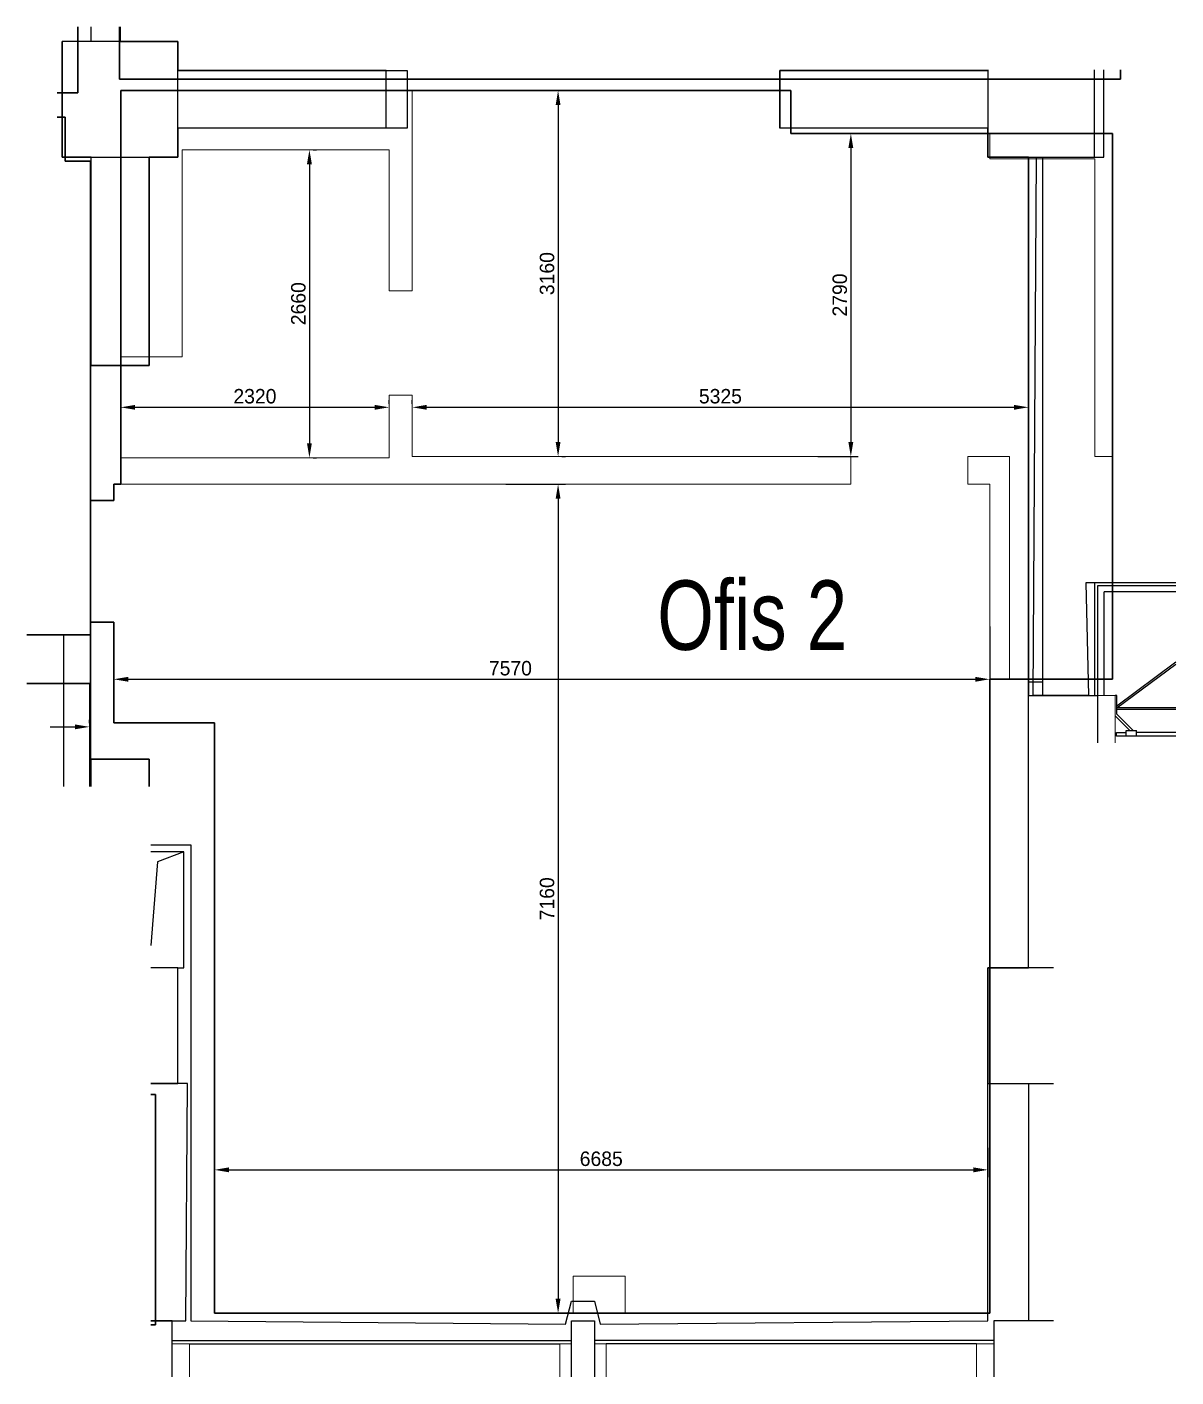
# Model space of a CAD drawing. Header units: millimetres. Extents: x 1358810 to 1379223, y -192146 to -164991.
# Drawn here: x 1358810 to 1368740, y -192146 to -180486 of the extents above; entities that cross this region are included whole.
import ezdxf

# ---------------------------------------------------------------- set-up
doc = ezdxf.new("R2010")
doc.units = ezdxf.units.MM
for name, color, linetype in [('Baca', 7, 'Continuous'), ('Divar-esas', 7, 'Continuous'), ('Divar-komek', 7, 'Continuous'), ('Meheccer', 7, 'Continuous'), ('metal', 7, 'Continuous'), ('OFFICE_BOUNDARY', 3, 'Continuous'), ('Pencere', 7, 'Continuous'), ('plita 2', 7, 'Continuous'), ('sutun1', 7, 'Continuous')]:
    doc.layers.add(name, color=color, linetype=linetype)
doc.layers.add('obl. keramogranit', color=138, linetype='Continuous', lineweight=18, true_color=0x005252)
doc.styles.add('Yazilar', font='txt', dxfattribs={"width": 0.75})

msp = doc.modelspace()

# ---------------------------------------------------------------- linework, layer by layer
for p, q in [((1359250, -181056), (1359250, -180486)), ((1359070, -181056), (1359250, -181056)), ((1359070, -181266), (1359140, -181266)), ((1359140, -181266), (1359140, -181646)), ((1359140, -181646), (1359360, -181646)), ((1359360, -181646), (1359360, -184576)), ((1359360, -184576), (1359560, -184576)), ((1359560, -185626), (1359360, -185626)), ((1359360, -185626), (1359360, -185736)), ((1359360, -185736), (1358810, -185736)), ((1358810, -186156), (1359350, -186156)), ((1359350, -186156), (1358810, -186156)), ((1359350, -186156), (1359350, -187046)), ((1359880, -189706), (1359920, -189706)), ((1359920, -189706), (1359920, -191696)), ((1359920, -191696), (1359880, -191696))]:
    msp.add_line(p, q)
at = {"color": 30, "lineweight": 30, "true_color": 0xf8991e}
for p, q in [((1359250, -180486), (1359250, -181056)), ((1359250, -181056), (1359070, -181056)), ((1358810, -185736), (1359360, -185736)), ((1358810, -185736), (1359360, -185736)), ((1359360, -185736), (1359360, -187046)), ((1359880, -189706), (1359920, -189706)), ((1359920, -189706), (1359920, -191696)), ((1359920, -191696), (1359880, -191696))]:
    msp.add_line(p, q, dxfattribs=at)
at = {"color": 18, "lineweight": -3, "true_color": 0x000000}
for p, q in [((1359610, -180936), (1359610, -180486)), ((1368260, -180936), (1359610, -180936)), ((1368260, -180856), (1368260, -180936)), ((1365410, -181036), (1359620, -181036)), ((1359620, -181036), (1359620, -183336)), ((1365410, -181406), (1365410, -181036)), ((1359070, -181266), (1359140, -181266)), ((1359140, -181266), (1359140, -181646)), ((1368190, -181406), (1365410, -181406)), ((1368190, -186120), (1368190, -181406)), ((1359140, -181646), (1359360, -181646)), ((1359360, -181646), (1359360, -185736)), ((1359620, -183336), (1359620, -184436)), ((1359620, -184436), (1359560, -184436)), ((1359560, -184436), (1359560, -184576)), ((1359360, -184576), (1359360, -185626)), ((1359560, -184576), (1359360, -184576)), ((1359360, -185626), (1359560, -185626)), ((1359560, -185626), (1359560, -186496)), ((1359360, -185736), (1358810, -185736)), ((1358810, -185736), (1359125, -185736)), ((1358810, -185736), (1359125, -185736)), ((1359125, -185736), (1359125, -187046)), ((1367130, -191596), (1367130, -186120)), ((1367130, -186120), (1368190, -186120)), ((1359560, -186496), (1360430, -186496)), ((1360430, -186496), (1360430, -191596)), ((1360430, -191596), (1367130, -191596))]:
    msp.add_line(p, q, dxfattribs=at)
at = {"color": 6, "lineweight": 30}
for p, q in [((1359610, -180936), (1359610, -180486)), ((1368260, -180936), (1359610, -180936)), ((1368260, -180856), (1368260, -180936)), ((1359070, -181266), (1359140, -181266)), ((1359140, -181266), (1359140, -181646)), ((1359140, -181646), (1359360, -181646)), ((1359360, -181646), (1359360, -185736)), ((1359360, -185736), (1358810, -185736))]:
    msp.add_line(p, q, dxfattribs=at)
at = {"color": 2, "lineweight": 30, "true_color": 0xf1eb1f}
for p, q in [((1365410, -181036), (1359620, -181036)), ((1359620, -181036), (1359620, -183336)), ((1365410, -181406), (1365410, -181036)), ((1368190, -181406), (1365410, -181406)), ((1368190, -186120), (1368190, -181406)), ((1359620, -183336), (1359620, -184436)), ((1359620, -184436), (1359560, -184436)), ((1359560, -184436), (1359560, -184576)), ((1359560, -184576), (1359360, -184576)), ((1359360, -185626), (1359560, -185626)), ((1359560, -185626), (1359560, -186496)), ((1367130, -191596), (1367130, -186120)), ((1367130, -186120), (1368190, -186120)), ((1359560, -186496), (1360430, -186496)), ((1360430, -186496), (1360430, -191596)), ((1360430, -191596), (1367130, -191596))]:
    msp.add_line(p, q, dxfattribs=at)
at = {"color": 18, "lineweight": 30, "true_color": 0x000000}
for p, q in [((1365410, -181036), (1359620, -181036)), ((1359620, -181036), (1359620, -183336)), ((1365410, -181406), (1365410, -181036)), ((1368190, -181406), (1365410, -181406)), ((1368190, -186120), (1368190, -181406)), ((1359620, -183336), (1359620, -184436)), ((1359620, -184436), (1359560, -184436)), ((1359560, -184436), (1359560, -184576)), ((1359560, -184576), (1359360, -184576)), ((1359360, -185626), (1359560, -185626)), ((1359560, -185626), (1359560, -186496)), ((1358810, -185736), (1359360, -185736)), ((1358810, -185736), (1359360, -185736)), ((1359360, -185736), (1359360, -187046)), ((1367130, -191596), (1367130, -186120)), ((1367130, -186120), (1368190, -186120)), ((1359560, -186496), (1360430, -186496)), ((1360430, -186496), (1360430, -191596)), ((1359880, -189706), (1359920, -189706)), ((1359920, -189706), (1359920, -191696)), ((1360430, -191596), (1367130, -191596)), ((1359920, -191696), (1359880, -191696))]:
    msp.add_line(p, q, dxfattribs=at)
at = {"color": 0, "lineweight": -2, "transparency": 16777216}
for p, q in [((1363431, -181036), (1363463, -181036)), ((1363400, -181161), (1363400, -184071)), ((1365644, -181406), (1365993, -181406)), ((1361282, -181546), (1361313, -181546)), ((1365930, -181531), (1365930, -184071)), ((1361251, -181671), (1361251, -184081)), ((1359620, -183740), (1359620, -183709)), ((1361940, -183740), (1361940, -183709)), ((1362140, -183740), (1362140, -183709)), ((1367465, -183740), (1367465, -183709)), ((1359745, -183771), (1361815, -183771)), ((1362265, -183771), (1367340, -183771)), ((1361282, -184206), (1361313, -184206)), ((1363431, -184196), (1363463, -184196)), ((1365644, -184196), (1365993, -184196)), ((1362949, -184436), (1363463, -184436)), ((1363400, -184561), (1363400, -191471)), ((1367130, -185663), (1367130, -186183)), ((1359560, -185918), (1359560, -186183)), ((1359685, -186120), (1367005, -186120)), ((1359350, -186500), (1359350, -186469)), ((1359920, -190039), (1359920, -190334)), ((1367115, -190167), (1367115, -190419)), ((1360430, -190317), (1360430, -190419)), ((1360555, -190357), (1366990, -190357)), ((1362650, -191596), (1363463, -191596))]:
    msp.add_line(p, q, dxfattribs=at)
at = {"color": 18, "lineweight": 5, "true_color": 0x000000}
for p, q in [((1359560, -186496), (1359560, -185626)), ((1360430, -186496), (1359560, -186496)), ((1360430, -191596), (1360430, -186496)), ((1363530, -191596), (1360430, -191596))]:
    msp.add_line(p, q, dxfattribs=at)
at = {"color": 0, "lineweight": -2}
msp.add_line((1359010, -186531), (1359225, -186531), dxfattribs=at)
at = {"color": 18, "lineweight": 5, "true_color": 0x000000}
for points in [[(1361940, -182766), (1362140, -182766), (1362140, -181036), (1365410, -181036), (1365410, -181406), (1367130, -181406), (1367130, -181626), (1368030, -181626)], [(1361940, -183666), (1361940, -184206), (1359620, -184206), (1359620, -183336), (1360150, -183336), (1360150, -181546), (1361940, -181546), (1361940, -182766)], [(1366940, -184196), (1367300, -184196), (1367300, -186116), (1368190, -186116), (1368190, -184196), (1368040, -184196), (1368040, -181626), (1368030, -181626)], [(1365930, -184436), (1365930, -184196), (1362140, -184196), (1362140, -183666), (1361940, -183666)], [(1366940, -184436), (1366940, -184196)], [(1359560, -184576), (1359560, -184436), (1365930, -184436), (1365930, -184286)], [(1366940, -184286), (1366940, -184436), (1367130, -184436), (1367130, -191596), (1363980, -191596), (1363980, -191276), (1363530, -191276), (1363530, -191596)]]:
    msp.add_lwpolyline(points, dxfattribs=at)
at = {"color": 0, "transparency": 16777216}
for points in [[(1363379, -181161), (1363421, -181161), (1363400, -181036)], [(1365909, -181531), (1365951, -181531), (1365930, -181406)], [(1361230, -181671), (1361272, -181671), (1361251, -181546)], [(1359745, -183750), (1359745, -183792), (1359620, -183771)], [(1361815, -183750), (1361815, -183792), (1361940, -183771)], [(1362265, -183750), (1362265, -183792), (1362140, -183771)], [(1367340, -183750), (1367340, -183792), (1367465, -183771)], [(1361230, -184081), (1361272, -184081), (1361251, -184206)], [(1363379, -184071), (1363421, -184071), (1363400, -184196)], [(1365909, -184071), (1365951, -184071), (1365930, -184196)], [(1363379, -184561), (1363421, -184561), (1363400, -184436)], [(1359685, -186099), (1359685, -186141), (1359560, -186120)], [(1367005, -186099), (1367005, -186141), (1367130, -186120)], [(1359225, -186510), (1359225, -186552), (1359350, -186531)], [(1360555, -190336), (1360555, -190378), (1360430, -190357)], [(1366990, -190336), (1366990, -190378), (1367115, -190357)], [(1363379, -191471), (1363421, -191471), (1363400, -191596)]]:
    msp.add_solid(points, dxfattribs=at)
at = {"layer": 'Baca'}
for p, q in [((1359937, -187697), (1359880, -188420)), ((1360165, -187611), (1359937, -187697))]:
    msp.add_line(p, q, dxfattribs=at)
at = {"layer": 'Divar-komek'}
msp.add_line((1367465, -186261), (1367465, -181611), dxfattribs=at)
at = {"layer": 'Meheccer'}
for p, q in [((1368740, -185286), (1368040, -185286)), ((1368040, -186261), (1368040, -185286)), ((1368740, -185366), (1368120, -185366)), ((1368120, -186261), (1368120, -185366))]:
    msp.add_line(p, q, dxfattribs=at)
at = {"layer": 'metal'}
for p, q in [((1368229, -186349), (1368740, -185970)), ((1368229, -186366), (1368740, -185988)), ((1368229, -186261), (1368215, -186261)), ((1368229, -186421), (1368229, -186261)), ((1368341, -186561), (1368215, -186435)), ((1368740, -186366), (1368229, -186366)), ((1368740, -186381), (1368229, -186381)), ((1368369, -186561), (1368229, -186421)), ((1368310, -186561), (1368400, -186561)), ((1368310, -186611), (1368310, -186561)), ((1368400, -186611), (1368400, -186561))]:
    msp.add_line(p, q, dxfattribs=at)
at = {"layer": 'obl. keramogranit'}
for p, q in [((1368065, -186261), (1368215, -186261)), ((1368215, -186261), (1368215, -186670)), ((1360215, -191861), (1360065, -191861)), ((1360215, -191861), (1360215, -192146)), ((1363415, -191861), (1363415, -192146)), ((1363515, -191861), (1363415, -191861)), ((1363715, -191861), (1363815, -191861)), ((1363815, -191861), (1363815, -192146)), ((1367015, -191861), (1367015, -192146)), ((1367015, -191861), (1367165, -191861))]:
    msp.add_line(p, q, dxfattribs=at)
at = {"layer": 'OFFICE_BOUNDARY'}
msp.add_lwpolyline([(1359360, -184576), (1359360, -185626), (1359560, -185626), (1359560, -186496), (1360430, -186496), (1360430, -191596), (1367130, -191596), (1367130, -186120), (1368190, -186120), (1368190, -181406), (1365410, -181406), (1365410, -181036), (1359620, -181036), (1359620, -183336), (1359620, -184436), (1359560, -184436), (1359560, -184576), (1359360, -184576)], close=True, dxfattribs=at)
at = {"layer": 'Pencere'}
for p, q in [((1367465, -181611), (1367465, -186261)), ((1367585, -181611), (1367585, -186261)), ((1368225, -186581), (1368310, -186581)), ((1368225, -186611), (1368225, -186581)), ((1368740, -186611), (1368225, -186611)), ((1368740, -186581), (1368400, -186581)), ((1360065, -191831), (1363515, -191831)), ((1360215, -191861), (1363415, -191861)), ((1367165, -191831), (1363715, -191831)), ((1367015, -191861), (1363815, -191861))]:
    msp.add_line(p, q, dxfattribs=at)
msp.add_lwpolyline([(1367465, -186141), (1367585, -186141)], dxfattribs=at)
at = {"layer": 'plita 2'}
for p, q in [((1368065, -185311), (1368740, -185311)), ((1368065, -186261), (1368065, -185311)), ((1360165, -187611), (1359880, -187611)), ((1360165, -188611), (1360165, -187611)), ((1360115, -188611), (1360165, -188611))]:
    msp.add_line(p, q, dxfattribs=at)
at = {"layer": 'sutun1', "color": 22}
for p, q in [((1359365, -180611), (1359365, -180486)), ((1359615, -180486), (1359615, -180611)), ((1359115, -181611), (1359115, -180611)), ((1359115, -180611), (1359115, -180611)), ((1359115, -180611), (1359115, -180611)), ((1359615, -180611), (1360115, -180611)), ((1360115, -180611), (1360115, -180861)), ((1360115, -180861), (1362095, -180861)), ((1362095, -180861), (1362095, -181361)), ((1365315, -181361), (1365315, -180861)), ((1365315, -180861), (1367115, -180861)), ((1367115, -180861), (1367115, -180856)), ((1362095, -181361), (1360115, -181361)), ((1360115, -181361), (1360115, -181611)), ((1367115, -181361), (1365315, -181361)), ((1367115, -181611), (1367115, -181361)), ((1359365, -181611), (1359115, -181611)), ((1359365, -183411), (1359365, -181611)), ((1360115, -181611), (1359865, -181611)), ((1359865, -181611), (1359865, -183411)), ((1367465, -181611), (1367115, -181611)), ((1367465, -188611), (1367465, -181611)), ((1359865, -183411), (1359365, -183411)), ((1359365, -187046), (1359365, -186811)), ((1359365, -186811), (1359865, -186811)), ((1359865, -186811), (1359865, -187046)), ((1359880, -187551), (1360225, -187551)), ((1360225, -187551), (1360225, -191661)), ((1367115, -191661), (1367115, -188611)), ((1367115, -188611), (1367465, -188611)), ((1360196, -189611), (1359880, -189611)), ((1360182, -191661), (1360196, -189611)), ((1363465, -191691), (1363515, -191491)), ((1363515, -191491), (1363715, -191491)), ((1363715, -191491), (1363765, -191691)), ((1359880, -191661), (1360182, -191661)), ((1360225, -191661), (1363465, -191691)), ((1363765, -191691), (1367115, -191661))]:
    msp.add_line(p, q, dxfattribs=at)
at = {"layer": 'sutun1'}
for p, q in [((1361915, -180861), (1360115, -180861)), ((1361915, -180861), (1360115, -180861)), ((1367115, -180861), (1365315, -180861)), ((1367115, -180861), (1365315, -180861)), ((1367115, -180856), (1367115, -181611)), ((1368115, -181611), (1368115, -180856)), ((1361915, -181361), (1360115, -181361)), ((1361915, -181361), (1360115, -181361)), ((1367115, -181361), (1365315, -181361)), ((1367115, -181361), (1365315, -181361)), ((1359365, -183411), (1359365, -181611)), ((1359865, -183411), (1359865, -181611)), ((1367115, -181611), (1368115, -181611)), ((1359365, -183411), (1359865, -183411)), ((1367465, -188611), (1367465, -186261)), ((1367465, -186261), (1368065, -186261)), ((1368065, -186670), (1368065, -186261)), ((1359365, -187046), (1359365, -186811)), ((1359865, -186811), (1359365, -186811)), ((1359865, -187046), (1359865, -186811)), ((1360115, -188611), (1359880, -188611)), ((1360115, -189611), (1360115, -188611)), ((1367680, -188611), (1367115, -188611)), ((1367115, -188611), (1367115, -189611)), ((1367680, -188611), (1367115, -188611)), ((1367115, -188611), (1367115, -189611)), ((1359880, -189611), (1360115, -189611)), ((1367115, -189611), (1367680, -189611)), ((1367115, -189611), (1367680, -189611)), ((1367465, -189611), (1367465, -191661)), ((1360065, -191661), (1359880, -191661)), ((1360065, -192146), (1360065, -191661)), ((1363515, -191661), (1363715, -191661)), ((1363515, -192146), (1363515, -191661)), ((1363715, -191661), (1363715, -192146)), ((1367680, -191661), (1367165, -191661)), ((1367165, -191661), (1367165, -192146))]:
    msp.add_line(p, q, dxfattribs=at)
at = {"layer": 'sutun1', "color": 134}
for p, q in [((1368035, -181611), (1368035, -180856)), ((1367505, -186261), (1367535, -181611)), ((1367535, -181611), (1368035, -181611)), ((1368035, -181611), (1368035, -181611)), ((1368035, -181611), (1368035, -181611)), ((1368035, -181611), (1368035, -181611)), ((1368035, -181611), (1368035, -181611)), ((1368035, -181611), (1368035, -181611)), ((1368035, -181611), (1368035, -181611)), ((1368035, -181611), (1368035, -181611)), ((1368035, -181611), (1368035, -181611)), ((1368035, -181611), (1368035, -181611)), ((1368035, -181611), (1368035, -181611)), ((1368740, -185286), (1367961, -185286)), ((1367961, -185286), (1367985, -186261)), ((1367985, -186261), (1367505, -186261))]:
    msp.add_line(p, q, dxfattribs=at)
at = {"layer": 'sutun1'}
msp.add_lwpolyline([(1359115, -181611), (1360115, -181611), (1360115, -180611), (1359115, -180611)], close=True, dxfattribs=at)
for points in [[(1361915, -181361), (1361915, -180861)], [(1365315, -180861), (1365315, -181361)]]:
    msp.add_lwpolyline(points, dxfattribs=at)

# ---------------------------------------------------------------- texts
at = {"color": 0, "transparency": 16777216, "char_height": 125, "attachment_point": 5, "rotation": 90}
for s, insert in [('3160', (1363305, -182616)), ('2660', (1361156, -182876)), ('2790', (1365835, -182801)), ('7160', (1363305, -188016))]:
    msp.add_mtext(s, dxfattribs=dict(at, insert=insert))
at = {"color": 0, "transparency": 16777216, "char_height": 125, "attachment_point": 5}
for s, insert in [('2320', (1360780, -183676)), ('5325', (1364803, -183676)), ('7570', (1362988, -186025)), ('6685', (1363773, -190262))]:
    msp.add_mtext(s, dxfattribs=dict(at, insert=insert))
at = {"layer": 'Divar-esas', "insert": (1364257, -185266), "char_height": 600, "attachment_point": 1, "style": 'Yazilar'}
msp.add_mtext_dynamic_manual_height_columns('{\\f@Arial Unicode MS|b0|i0|c0|p34;Ofis 2}', width=8453.4, gutter_width=250, heights=[-620], dxfattribs=at)

doc.saveas('drawing.dxf')
